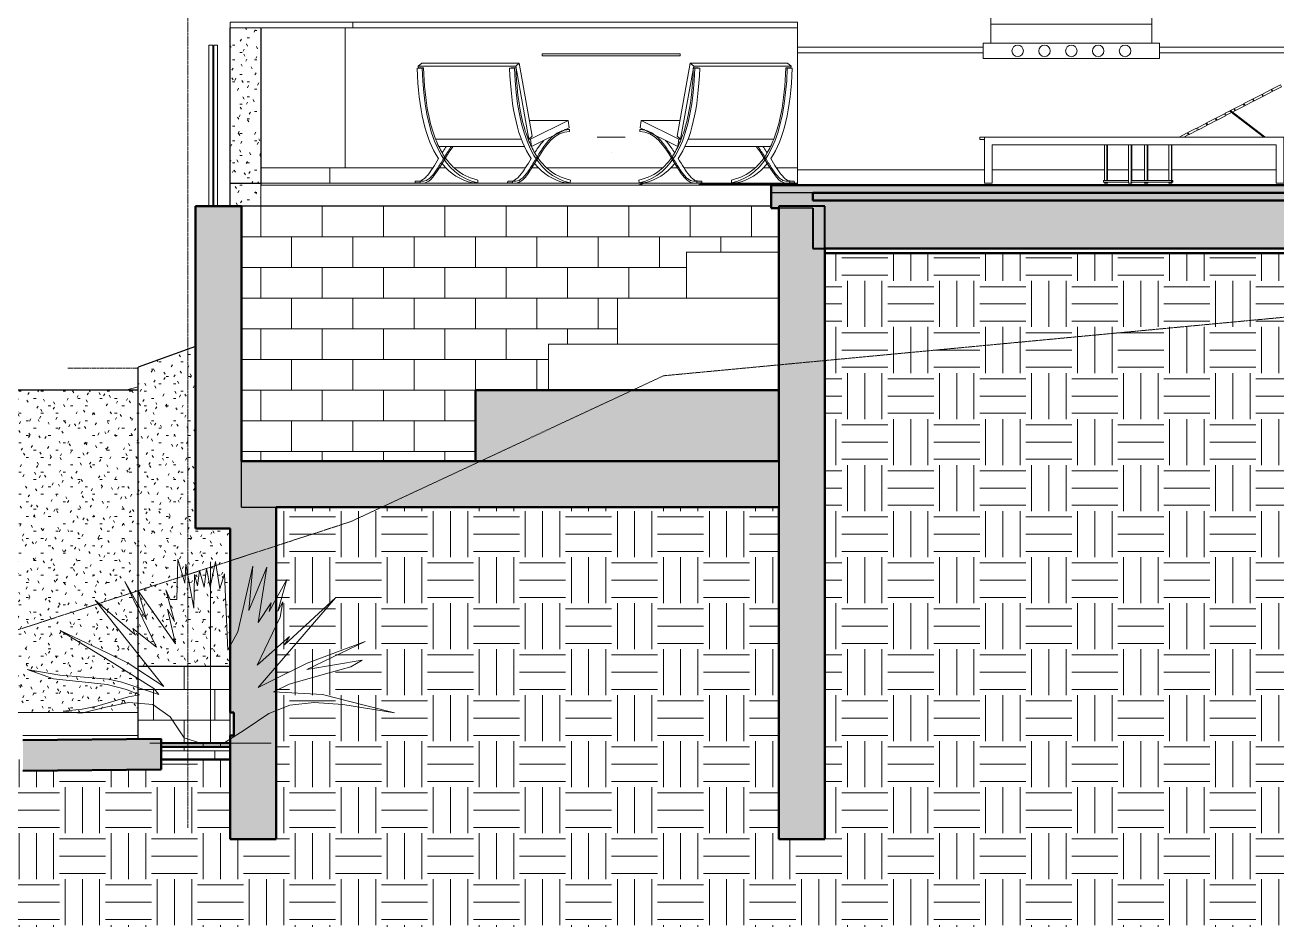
# Model space of a CAD drawing. Header units: inches. Extents: x -675 to 994, y 1246 to 1805.
# Drawn here: x -435 to -108.6, y 1246.3 to 1481.5 of the extents above; entities that cross this region are included whole.
import ezdxf

# ---------------------------------------------------------------- set-up
doc = ezdxf.new("R2010")
doc.units = ezdxf.units.IN
doc.header["$MEASUREMENT"] = 0
doc.linetypes.add('ALA - WALL BELOW', pattern=[0.28125, 0.1875, -0.09375])
doc.linetypes.add('Dash 1_16_', pattern=[0.125, 0.0625, -0.0625])
for name, color, linetype, lineweight in [('A-DETL', 90, 'Continuous', 13), ('A-FLOR', 192, 'Continuous', 13), ('A-FLOR-MCUT', 51, 'Continuous', 25), ('A-FLOR-PATT', 8, 'Continuous', 50), ('A-GENM', 13, 'Continuous', 18), ('A-GLAZ-CURT', 52, 'Continuous', 13), ('A-WALL', 113, 'Continuous', 25), ('A-WALL-PATT', 111, 'Continuous', 50), ('C-TOPO', 7, 'Continuous', 13), ('C-TOPO-MAJR', 7, 'Continuous', 18), ('C-TOPO-MINR', 7, 'Dash 1_16_', 13), ('I-FURN', 30, 'Continuous', 18), ('L-PLNT', 71, 'Continuous', 13), ('Q-CASE', 31, 'Continuous', 18)]:
    doc.layers.add(name, color=color, linetype=linetype, lineweight=lineweight)
pattern_1 = [(0, (-18.091, 3444.242), (12, 12), [12, -12]), (0, (-18.091, 3448.742), (12, 12), [12, -12]), (0, (-18.091, 3453.242), (12, 12), [12, -12]), (90, (-16.591, 3454.742), (-12, 12), [12, -12]), (90, (-12.091, 3454.742), (-12, 12), [12, -12]), (90, (-7.591, 3454.742), (-12, 12), [12, -12])]
pattern_2 = [(0, (-18.091, 3444.242), (7.68, 1.92), [0.634, -5.126, 0.634, -5.126, -30.72]), (0, (-18.091, 3444.242), (7.68, 1.92), [-11.52, 0.634, -10.886, 0.634, -5.126, -13.44]), (0, (-18.091, 3444.242), (7.68, 1.92), [-28.8, 0.634, -3.206, 0.634, -8.966]), (120, (-15.211, 3445.202), (-5.5027688, 5.6910751), [0.634, -5.126, 0.634, -5.126, -30.72]), (120, (-15.211, 3445.202), (-5.5027688, 5.6910751), [-11.52, 0.634, -10.886, 0.634, -5.126, -13.44]), (120, (-15.211, 3445.202), (-5.5027688, 5.6910751), [-28.8, 0.634, -3.206, 0.634, -8.966]), (240, (-14.251, 3449.042), (-2.1772312, -7.6110751), [0.634, -5.126, 0.634, -5.126, -30.72]), (240, (-14.251, 3449.042), (-2.1772312, -7.6110751), [-11.52, 0.634, -10.886, 0.634, -5.126, -13.44]), (240, (-14.251, 3449.042), (-2.1772312, -7.6110751), [-28.8, 0.634, -3.206, 0.634, -8.966])]
pattern_3 = [(0, (-401.578, 1284.24), (0, 8), []), (90, (-401.578, 1284.24), (-8, 8), [8, -8])]

# ---------------------------------------------------------------- blocks, each defined once
blk = doc.blocks.new('System Panel - Glazed-3904165-Section F')
at = {"layer": 'A-GLAZ-CURT', "color": 10, "lineweight": 18}
for p, q in [((-387.08, 1476.24), (-387.08, 1434.24)), ((-386.08, 1476.24), (-387.08, 1476.24)), ((-386.08, 1434.24), (-386.08, 1476.24)), ((-387.08, 1434.24), (-386.08, 1434.24))]:
    blk.add_line(p, q, dxfattribs=at)
blk = doc.blocks.new('STRUCT_rvt-1-Section F')
at = {"layer": 'A-FLOR-PATT', "lineweight": 13}
for points in [[(-209, 1423.24), (-82.8, 1423.24), (-82.8, 1437.74), (-229.58, 1437.74), (-229.58, 1423.24)], [(-317.58, 1367.74), (-238.47, 1367.74), (-238.47, 1374.24), (-317.58, 1374.24)]]:
    blk.add_hatch(color=55, dxfattribs=at).paths.add_polyline_path(points, flags=0)
at = {"layer": 'A-FLOR-PATT', "lineweight": 9}
h = blk.add_hatch(dxfattribs=at)
h.set_pattern_fill('FP_6', color=253, style=0, pattern_type=2)
h.set_pattern_definition(pattern_1)
h.paths.add_polyline_path([(-389.32, 1293.24), (-381.58, 1293.24), (-381.58, 1294.24), (-399.58, 1294.24), (-399.58, 1293.24), (-390.36, 1293.24)], flags=0)
at = {"layer": 'A-WALL-PATT', "lineweight": 25}
blk.add_hatch(color=251, dxfattribs=at).paths.add_polyline_path([(-238.47, 1269.24), (-226.47, 1269.24), (-226.47, 1434.24), (-238.47, 1434.24), (-238.47, 1388.05)], flags=0)
at = {"layer": 'A-FLOR', "color": 250, "lineweight": 40}
for p, q in [((-229.58, 1433.74), (-229.58, 1423.24)), ((-229.58, 1423.24), (-82.8, 1423.24)), ((-317.58, 1374.24), (-317.58, 1367.74)), ((-238.47, 1367.74), (-238.47, 1374.24)), ((-317.58, 1367.74), (-238.47, 1367.74)), ((-389.32, 1294.24), (-399.58, 1294.24)), ((-399.58, 1294.24), (-399.58, 1293.24)), ((-399.58, 1293.24), (-381.58, 1293.24)), ((-381.58, 1294.24), (-383.23, 1294.24)), ((-381.58, 1293.24), (-381.58, 1294.24))]:
    blk.add_line(p, q, dxfattribs=at)
at = {"layer": 'A-FLOR', "color": 39, "lineweight": 40}
blk.add_line((-383.23, 1294.24), (-389.32, 1294.24), dxfattribs=at)
at = {"layer": 'A-FLOR-MCUT', "color": 90, "lineweight": 30}
blk.add_line((-82.8, 1437.74), (-229.58, 1437.74), dxfattribs=at)
at = {"layer": 'A-WALL', "color": 250, "lineweight": 40}
for p, q in [((-238.47, 1434.24), (-238.47, 1269.24)), ((-226.47, 1434.24), (-238.47, 1434.24)), ((-226.47, 1269.24), (-226.47, 1434.24)), ((-238.47, 1269.24), (-226.47, 1269.24))]:
    blk.add_line(p, q, dxfattribs=at)
at = {"color": 90, "lineweight": 30}
blk.add_blockref('System Panel - Glazed-3904165-Section F', (0, 0), dxfattribs=at)
blk = doc.blocks.new('BBQ - BBQ-5262705-Section F')
at = {"layer": 'A-GENM'}
for p, q in [((-141.19, 1488.74), (-183.19, 1488.74)), ((-183.19, 1481.74), (-183.19, 1488.74)), ((-141.19, 1488.74), (-141.19, 1481.74)), ((-183.19, 1476.74), (-183.19, 1481.74)), ((-141.19, 1481.74), (-183.19, 1481.74)), ((-141.19, 1481.74), (-141.19, 1476.74)), ((-185.19, 1472.74), (-185.19, 1476.74)), ((-139.19, 1476.74), (-185.19, 1476.74)), ((-139.19, 1476.74), (-139.19, 1472.74)), ((-185.19, 1472.74), (-139.19, 1472.74))]:
    blk.add_line(p, q, dxfattribs=at)
for centre, start, end in [((-176.19, 1474.74), 0, 180), ((-169.19, 1474.74), 0, 180), ((-162.19, 1474.74), 0, 180), ((-155.19, 1474.74), 0, 180), ((-148.19, 1474.74), 0, 180), ((-176.19, 1474.74), 180, 0), ((-169.19, 1474.74), 180, 0), ((-162.19, 1474.74), 180, 0), ((-155.19, 1474.74), 180, 0), ((-148.19, 1474.74), 180, 0)]:
    blk.add_arc(centre, 1.5, start, end, dxfattribs=at)
blk = doc.blocks.new('Eos Chaise Lawn Chair - Eos Chaise-3892058-Section F')
at = {"layer": 'I-FURN'}
for p, q in [((-107.66, 1465.91), (-109.88, 1464.76)), ((-107.39, 1465.39), (-107.66, 1465.91)), ((-112.53, 1463.39), (-114.75, 1462.24)), ((-114.48, 1461.73), (-112.26, 1462.87)), ((-112.26, 1462.87), (-112.53, 1463.39)), ((-110.09, 1464.65), (-112.32, 1463.5)), ((-112.32, 1463.5), (-112.05, 1462.98)), ((-112.05, 1462.98), (-109.83, 1464.13)), ((-109.83, 1464.13), (-110.09, 1464.65)), ((-109.88, 1464.76), (-109.62, 1464.24)), ((-109.62, 1464.24), (-107.39, 1465.39)), ((-119.83, 1459.62), (-120.7, 1459.17)), ((-119.56, 1459.1), (-119.83, 1459.62)), ((-117.39, 1460.88), (-119.61, 1459.73)), ((-119.61, 1459.73), (-119.35, 1459.21)), ((-119.35, 1459.21), (-117.13, 1460.36)), ((-117.13, 1460.36), (-117.39, 1460.88)), ((-114.96, 1462.13), (-117.18, 1460.99)), ((-117.18, 1460.99), (-116.91, 1460.47)), ((-116.91, 1460.47), (-114.69, 1461.62)), ((-114.69, 1461.62), (-114.96, 1462.13)), ((-114.75, 1462.24), (-114.48, 1461.73)), ((-124.69, 1457.11), (-126.91, 1455.96)), ((-126.64, 1455.44), (-124.42, 1456.59)), ((-124.42, 1456.59), (-124.69, 1457.11)), ((-122.26, 1458.36), (-124.48, 1457.22)), ((-124.48, 1457.22), (-124.21, 1456.7)), ((-124.21, 1456.7), (-121.99, 1457.85)), ((-121.99, 1457.85), (-122.26, 1458.36)), ((-120.8, 1459.12), (-122.05, 1458.47)), ((-122.05, 1458.47), (-121.78, 1457.96)), ((-121.78, 1457.96), (-120.42, 1458.66)), ((-120.88, 1459), (-120.73, 1459.2)), ((-120.88, 1459), (-112, 1452.24)), ((-111.72, 1452.34), (-120.73, 1459.2)), ((-120.18, 1458.78), (-119.56, 1459.1)), ((-131.99, 1453.34), (-134.11, 1452.24)), ((-132.84, 1452.24), (-131.72, 1452.82)), ((-131.72, 1452.82), (-131.99, 1453.34)), ((-129.56, 1454.59), (-131.78, 1453.45)), ((-131.78, 1453.45), (-131.51, 1452.93)), ((-131.51, 1452.93), (-129.29, 1454.08)), ((-129.29, 1454.08), (-129.56, 1454.59)), ((-127.12, 1455.85), (-129.34, 1454.7)), ((-129.34, 1454.7), (-129.08, 1454.19)), ((-129.08, 1454.19), (-126.86, 1455.33)), ((-126.86, 1455.33), (-127.12, 1455.85)), ((-126.91, 1455.96), (-126.64, 1455.44)), ((-184.8, 1452.24), (-186.05, 1452.24)), ((-186.05, 1452.24), (-186.05, 1451.66)), ((-186.05, 1451.66), (-184.8, 1451.66)), ((-184.8, 1452.24), (-106.8, 1452.24)), ((-184.8, 1440.24), (-184.8, 1452.24)), ((-182.8, 1450.24), (-182.8, 1440.24)), ((-108.8, 1450.24), (-182.8, 1450.24)), ((-111.72, 1452.34), (-111.8, 1452.24)), ((-108.8, 1440.24), (-108.8, 1450.24)), ((-106.8, 1452.24), (-106.8, 1440.24)), ((-182.8, 1440.24), (-184.8, 1440.24)), ((-106.8, 1440.24), (-108.8, 1440.24))]:
    blk.add_line(p, q, dxfattribs=at)
blk = doc.blocks.new('Barcelona-revised - Barcelona-revised-3793199-Section F')
at = {"layer": 'I-FURN'}
for p, q in [((-332.43, 1470.3), (-332.81, 1470.24)), ((-332.81, 1470.24), (-331.51, 1470.24)), ((-332.52, 1470.78), (-331.59, 1471.53)), ((-332.43, 1470.3), (-332.52, 1470.78)), ((-307.09, 1470.78), (-332.52, 1470.78)), ((-331.13, 1470.3), (-332.43, 1470.3)), ((-331.59, 1471.53), (-306.16, 1471.53)), ((-331.51, 1470.24), (-331.13, 1470.3)), ((-308.3, 1470.3), (-308.68, 1470.24)), ((-308.68, 1470.24), (-307.38, 1470.24)), ((-307, 1470.3), (-308.3, 1470.3)), ((-307.38, 1470.24), (-307, 1470.3)), ((-306.16, 1471.53), (-307.09, 1470.78)), ((-307.09, 1470.78), (-303.7, 1451.76)), ((-302.77, 1452.51), (-306.16, 1471.53)), ((-293.42, 1456.62), (-303.5, 1456.62)), ((-293.42, 1456.62), (-303.21, 1451.73)), ((-293.13, 1454.7), (-293.42, 1456.62)), ((-302.93, 1449.81), (-293.13, 1454.7)), ((-293.02, 1454.25), (-294.32, 1454.25)), ((-294.04, 1454.25), (-293.02, 1454.25)), ((-293.02, 1454.25), (-293.02, 1453.75)), ((-327.96, 1451.76), (-305.62, 1451.76)), ((-327.95, 1451.73), (-305.61, 1451.73)), ((-327.14, 1449.81), (-304.8, 1449.81)), ((-303.83, 1451.76), (-303.7, 1451.76)), ((-303.82, 1451.73), (-303.21, 1451.73)), ((-303.7, 1451.76), (-302.77, 1452.51)), ((-303.21, 1451.73), (-302.93, 1449.81)), ((-303.01, 1449.81), (-302.93, 1449.81)), ((-333.31, 1440.82), (-333.34, 1440.32)), ((-333.34, 1440.32), (-332.04, 1440.32)), ((-332.01, 1440.82), (-333.31, 1440.82)), ((-332.69, 1440.23), (-331.39, 1440.23)), ((-332.04, 1440.32), (-332.01, 1440.82)), ((-316.99, 1440.32), (-318.29, 1440.32)), ((-316.95, 1441.06), (-316.99, 1440.32)), ((-309.18, 1440.82), (-309.21, 1440.32)), ((-309.21, 1440.32), (-307.91, 1440.32)), ((-307.88, 1440.82), (-309.18, 1440.82)), ((-308.56, 1440.23), (-307.26, 1440.23)), ((-307.91, 1440.32), (-307.88, 1440.82)), ((-292.86, 1440.32), (-294.16, 1440.32)), ((-292.82, 1441.06), (-292.86, 1440.32))]:
    blk.add_line(p, q, dxfattribs=at)
for points in [[(-332.81, 1470.24), (-332.43, 1459.55), (-330.57, 1451.69), (-327.21, 1446.66)], [(-316.99, 1440.32), (-326.04, 1442.3), (-330.88, 1452.28), (-331.51, 1470.24)], [(-308.68, 1470.24), (-308.3, 1459.55), (-306.44, 1451.69), (-303.08, 1446.66)], [(-292.86, 1440.32), (-301.91, 1442.3), (-306.75, 1452.28), (-307.38, 1470.24)], [(-293.02, 1453.75), (-300.7, 1453.75), (-302.95, 1438.92), (-307.91, 1440.32)], [(-323.42, 1449.82), (-326.67, 1445.53), (-328.77, 1439.4), (-332.04, 1440.32)], [(-326.29, 1445.39), (-324.14, 1442.71), (-321.48, 1441.02), (-318.29, 1440.32)], [(-302.16, 1445.39), (-300.01, 1442.71), (-297.35, 1441.02), (-294.16, 1440.32)], [(-333.34, 1440.32), (-333.01, 1440.23), (-332.69, 1440.21), (-332.38, 1440.25)], [(-309.21, 1440.32), (-308.88, 1440.23), (-308.56, 1440.21), (-308.25, 1440.25)]]:
    blk.add_open_spline(points, degree=3, dxfattribs=at)
for points, knots in [([(-331.13, 1470.3), (-330.98, 1465.87), (-330.36, 1459.99), (-328.77, 1453.68), (-327.2, 1449.69), (-325.25, 1446.42), (-322.12, 1443.02), (-319.18, 1441.55), (-316.95, 1441.06)], [-2.263948, -2.263948, -2.263948, -2.263948, -1.697961, -1.414967, -1.131974, -0.84898, -0.565987, 0, 0, 0, 0]), ([(-307, 1470.3), (-306.85, 1465.87), (-306.23, 1459.99), (-304.64, 1453.68), (-303.07, 1449.69), (-301.12, 1446.42), (-297.99, 1443.02), (-295.05, 1441.55), (-292.82, 1441.06)], [-2.263948, -2.263948, -2.263948, -2.263948, -1.697961, -1.414967, -1.131974, -0.84898, -0.565987, 0, 0, 0, 0]), ([(-307.88, 1440.82), (-307.29, 1440.65), (-306.47, 1440.76), (-305.45, 1441.46), (-304.44, 1442.48), (-303.21, 1444.27), (-301.67, 1446.88), (-299.98, 1449.58), (-298.05, 1452.01), (-295.79, 1453.77), (-294, 1454.25), (-293.02, 1454.25)], [-1.135443, -1.135443, -1.135443, -1.135443, -0.993512, -0.922547, -0.851582, -0.709652, -0.567721, -0.425791, -0.283861, -0.14193, 0, 0, 0, 0]), ([(-332.01, 1440.82), (-331.42, 1440.65), (-330.6, 1440.76), (-329.58, 1441.46), (-328.57, 1442.48), (-327.34, 1444.27), (-325.8, 1446.88), (-324.61, 1448.78), (-323.94, 1449.73), (-323.87, 1449.82)], [-1.1354428, -1.1354428, -1.1354428, -1.1354428, -0.9935124, -0.9225473, -0.8515821, -0.7096517, -0.5677214, -0.425791, -0.4099307, -0.4099307, -0.4099307, -0.4099307]), ([(-326.25, 1448.21), (-325.97, 1448.66), (-325.61, 1449.21), (-325.23, 1449.73), (-325.16, 1449.82)], [-0.49747373, -0.49747373, -0.49747373, -0.49747373, -0.42579105, -0.40993072, -0.40993072, -0.40993072, -0.40993072]), ([(-302.12, 1448.21), (-301.84, 1448.66), (-301.1, 1449.79), (-300.27, 1450.8), (-299.76, 1451.38)], [-0.4974737, -0.4974737, -0.4974737, -0.4974737, -0.425791, -0.3162457, -0.3162457, -0.3162457, -0.3162457]), ([(-332.19, 1440.78), (-332.01, 1440.83), (-331.56, 1440.99), (-330.88, 1441.46), (-329.87, 1442.48), (-328.68, 1444.21), (-327.69, 1445.86), (-327.2, 1446.67)], [-1.0417354, -1.0417354, -1.0417354, -1.0417354, -0.9935124, -0.9225473, -0.8515821, -0.7096517, -0.5795228, -0.5795228, -0.5795228, -0.5795228]), ([(-308.06, 1440.78), (-307.88, 1440.83), (-307.43, 1440.99), (-306.75, 1441.46), (-305.74, 1442.48), (-304.55, 1444.21), (-303.56, 1445.86), (-303.07, 1446.67)], [-1.0417354, -1.0417354, -1.0417354, -1.0417354, -0.9935124, -0.9225473, -0.8515821, -0.7096517, -0.5795228, -0.5795228, -0.5795228, -0.5795228])]:
    blk.add_open_spline(points, degree=3, knots=knots, dxfattribs=at)
blk = doc.blocks.new('Barcelona-revised - Barcelona-revised-5161461-Section F')
at = {"layer": 'I-FURN'}
for p, q in [((-261.61, 1471.53), (-265.01, 1452.51)), ((-264.08, 1451.76), (-260.68, 1470.78)), ((-260.68, 1470.78), (-261.61, 1471.53)), ((-261.61, 1471.53), (-236.18, 1471.53)), ((-259.47, 1470.3), (-260.77, 1470.3)), ((-260.77, 1470.3), (-260.39, 1470.24)), ((-235.25, 1470.78), (-260.68, 1470.78)), ((-260.39, 1470.24), (-259.1, 1470.24)), ((-259.1, 1470.24), (-259.47, 1470.3)), ((-235.34, 1470.3), (-236.64, 1470.3)), ((-236.64, 1470.3), (-236.26, 1470.24)), ((-236.26, 1470.24), (-234.97, 1470.24)), ((-236.18, 1471.53), (-235.25, 1470.78)), ((-235.25, 1470.78), (-235.34, 1470.3)), ((-234.97, 1470.24), (-235.34, 1470.3)), ((-274.35, 1456.62), (-274.64, 1454.7)), ((-264.56, 1451.73), (-274.35, 1456.62)), ((-264.27, 1456.62), (-274.35, 1456.62)), ((-273.46, 1454.25), (-274.75, 1454.25)), ((-274.75, 1453.75), (-274.75, 1454.25)), ((-274.75, 1454.25), (-273.73, 1454.25)), ((-274.64, 1454.7), (-264.84, 1449.81)), ((-265.01, 1452.51), (-264.08, 1451.76)), ((-264.84, 1449.81), (-264.56, 1451.73)), ((-264.84, 1449.81), (-264.76, 1449.81)), ((-264.56, 1451.73), (-263.95, 1451.73)), ((-264.08, 1451.76), (-263.94, 1451.76)), ((-262.98, 1449.81), (-240.63, 1449.81)), ((-262.16, 1451.73), (-239.82, 1451.73)), ((-262.15, 1451.76), (-239.81, 1451.76)), ((-274.91, 1440.32), (-274.95, 1441.06)), ((-273.61, 1440.32), (-274.91, 1440.32)), ((-260.51, 1440.23), (-259.21, 1440.23)), ((-258.59, 1440.82), (-259.89, 1440.82)), ((-259.89, 1440.82), (-259.86, 1440.32)), ((-259.86, 1440.32), (-258.56, 1440.32)), ((-258.56, 1440.32), (-258.59, 1440.82)), ((-250.78, 1440.32), (-250.82, 1441.06)), ((-249.48, 1440.32), (-250.78, 1440.32)), ((-236.38, 1440.23), (-235.08, 1440.23)), ((-234.46, 1440.82), (-235.76, 1440.82)), ((-235.76, 1440.82), (-235.73, 1440.32)), ((-235.73, 1440.32), (-234.43, 1440.32)), ((-234.43, 1440.32), (-234.46, 1440.82))]:
    blk.add_line(p, q, dxfattribs=at)
for points, knots in [([(-274.95, 1441.06), (-272.72, 1441.55), (-269.78, 1443.02), (-266.65, 1446.42), (-264.7, 1449.69), (-263.13, 1453.68), (-261.54, 1459.99), (-260.92, 1465.87), (-260.77, 1470.3)], [0, 0, 0, 0, 0.565987, 0.84898, 1.131974, 1.414967, 1.697961, 2.263948, 2.263948, 2.263948, 2.263948]), ([(-250.82, 1441.06), (-248.59, 1441.55), (-245.65, 1443.02), (-242.52, 1446.42), (-240.57, 1449.69), (-239, 1453.68), (-237.41, 1459.99), (-236.79, 1465.87), (-236.64, 1470.3)], [0, 0, 0, 0, 0.565987, 0.84898, 1.131974, 1.414967, 1.697961, 2.263948, 2.263948, 2.263948, 2.263948]), ([(-274.75, 1454.25), (-273.77, 1454.25), (-271.98, 1453.77), (-269.72, 1452.01), (-267.79, 1449.58), (-266.11, 1446.88), (-264.57, 1444.27), (-263.33, 1442.48), (-262.32, 1441.46), (-261.3, 1440.76), (-260.48, 1440.65), (-259.89, 1440.82)], [0, 0, 0, 0, 0.14193, 0.283861, 0.425791, 0.567721, 0.709652, 0.851582, 0.922547, 0.993512, 1.135443, 1.135443, 1.135443, 1.135443]), ([(-268.01, 1451.4), (-267.49, 1450.83), (-266.68, 1449.78), (-265.93, 1448.66), (-265.65, 1448.21)], [0.3162457, 0.3162457, 0.3162457, 0.3162457, 0.425791, 0.4974737, 0.4974737, 0.4974737, 0.4974737]), ([(-243.9, 1449.82), (-243.84, 1449.73), (-243.16, 1448.78), (-241.98, 1446.88), (-240.44, 1444.27), (-239.2, 1442.48), (-238.19, 1441.46), (-237.17, 1440.76), (-236.35, 1440.65), (-235.76, 1440.82)], [0.4099307, 0.4099307, 0.4099307, 0.4099307, 0.425791, 0.5677214, 0.7096517, 0.8515821, 0.9225473, 0.9935124, 1.1354428, 1.1354428, 1.1354428, 1.1354428]), ([(-242.61, 1449.82), (-242.54, 1449.73), (-242.16, 1449.2), (-241.8, 1448.66), (-241.52, 1448.21)], [0.40993072, 0.40993072, 0.40993072, 0.40993072, 0.42579105, 0.49747374, 0.49747374, 0.49747374, 0.49747374]), ([(-264.7, 1446.67), (-264.21, 1445.87), (-263.23, 1444.21), (-262.03, 1442.48), (-261.02, 1441.47), (-260.35, 1440.95), (-259.88, 1440.89), (-259.69, 1440.88)], [0.5795228, 0.5795228, 0.5795228, 0.5795228, 0.7096517, 0.8515821, 0.9225473, 0.9935124, 1.0417354, 1.0417354, 1.0417354, 1.0417354]), ([(-240.57, 1446.67), (-240.08, 1445.87), (-239.1, 1444.21), (-237.9, 1442.48), (-236.89, 1441.47), (-236.22, 1440.95), (-235.75, 1440.89), (-235.56, 1440.88)], [0.5795228, 0.5795228, 0.5795228, 0.5795228, 0.7096517, 0.8515821, 0.9225473, 0.9935124, 1.0417354, 1.0417354, 1.0417354, 1.0417354])]:
    blk.add_open_spline(points, degree=3, knots=knots, dxfattribs=at)
for points in [[(-260.39, 1470.24), (-261.02, 1452.28), (-265.86, 1442.3), (-274.91, 1440.32)], [(-264.69, 1446.66), (-261.33, 1451.69), (-259.47, 1459.55), (-259.1, 1470.24)], [(-236.26, 1470.24), (-236.89, 1452.28), (-241.73, 1442.3), (-250.78, 1440.32)], [(-240.56, 1446.66), (-237.2, 1451.69), (-235.34, 1459.55), (-234.97, 1470.24)], [(-259.86, 1440.32), (-264.82, 1438.92), (-267.08, 1453.75), (-274.75, 1453.75)], [(-235.73, 1440.32), (-239, 1439.4), (-241.1, 1445.53), (-244.35, 1449.82)], [(-273.61, 1440.32), (-270.43, 1441.02), (-267.76, 1442.71), (-265.62, 1445.39)], [(-249.48, 1440.32), (-246.3, 1441.02), (-243.63, 1442.71), (-241.49, 1445.39)], [(-259.52, 1440.25), (-259.21, 1440.21), (-258.89, 1440.23), (-258.56, 1440.32)], [(-235.39, 1440.25), (-235.08, 1440.21), (-234.76, 1440.23), (-234.43, 1440.32)]]:
    blk.add_open_spline(points, degree=3, dxfattribs=at)
blk = doc.blocks.new('Saarinen Low Oval Coffee Table - Knoll Coffee Table-5267897-Section F')
at = {"layer": 'I-FURN'}
for p, q in [((-300.21, 1473.99), (-300.21, 1473.49)), ((-277.48, 1473.99), (-286.94, 1473.99)), ((-264.21, 1473.49), (-264.21, 1473.99)), ((-278.56, 1452.24), (-285.86, 1452.24)), ((-285.86, 1452.24), (-282.21, 1452.24)), ((-282.21, 1452.24), (-278.56, 1452.24)), ((-282.21, 1448.24), (-282.21, 1448.24)), ((-282.21, 1444.24), (-282.21, 1444.24))]:
    blk.add_line(p, q, dxfattribs=at)
at = {"layer": 'I-FURN', "flags": 128}
for points in [[(-300.21, 1473.99), (-300.01, 1473.99), (-299.41, 1473.99), (-298.43, 1473.99), (-297.09, 1473.99), (-295.41, 1473.99), (-293.44, 1473.99), (-291.21, 1473.99), (-288.79, 1473.99), (-286.22, 1473.99), (-283.56, 1473.99), (-280.87, 1473.99), (-278.21, 1473.99), (-275.64, 1473.99), (-273.21, 1473.99), (-270.99, 1473.99), (-269.02, 1473.99), (-267.34, 1473.99), (-266, 1473.99), (-265.01, 1473.99), (-264.41, 1473.99), (-264.21, 1473.99)], [(-264.21, 1473.49), (-264.41, 1473.49), (-265.01, 1473.49), (-266, 1473.49), (-267.34, 1473.49), (-269.02, 1473.49), (-270.99, 1473.49), (-273.21, 1473.49), (-275.64, 1473.49), (-278.21, 1473.49), (-280.87, 1473.49), (-283.56, 1473.49), (-286.22, 1473.49), (-288.79, 1473.49), (-291.21, 1473.49), (-293.44, 1473.49), (-295.41, 1473.49), (-297.09, 1473.49), (-298.43, 1473.49), (-299.41, 1473.49), (-300.01, 1473.49), (-300.21, 1473.49)]]:
    blk.add_lwpolyline(points, dxfattribs=at)
blk = doc.blocks.new('System Panel - Glazed-6007091-Section F')
at = {"layer": 'A-GLAZ-CURT', "lineweight": 18}
for p, q in [((-385.83, 1476.24), (-385.83, 1434.24)), ((-384.83, 1476.24), (-385.83, 1476.24)), ((-384.83, 1434.24), (-384.83, 1476.24)), ((-385.83, 1434.24), (-384.83, 1434.24))]:
    blk.add_line(p, q, dxfattribs=at)
blk = doc.blocks.new('Outdoor fire counter - Outdoor fire counter-5395485-Section F')
at = {"layer": 'Q-CASE'}
for p, q in [((-381.58, 1482.24), (-349.58, 1482.24)), ((-381.58, 1480.74), (-381.58, 1482.24)), ((-349.58, 1482.24), (-233.58, 1482.24)), ((-349.58, 1480.74), (-349.58, 1482.24)), ((-233.58, 1480.74), (-233.58, 1482.24)), ((-349.58, 1480.74), (-381.58, 1480.74)), ((-373.58, 1444.24), (-373.58, 1480.74)), ((-351.58, 1444.24), (-351.58, 1480.74)), ((-349.58, 1480.74), (-233.58, 1480.74)), ((-233.58, 1480.74), (-349.58, 1480.74)), ((-233.58, 1444.24), (-233.58, 1480.74)), ((-351.58, 1444.24), (-373.58, 1444.24)), ((-355.58, 1440.24), (-355.58, 1444.24)), ((-328.7, 1444.24), (-351.58, 1444.24)), ((-325.21, 1444.24), (-327, 1444.24)), ((-304.57, 1444.24), (-323.08, 1444.24)), ((-301.08, 1444.24), (-302.87, 1444.24)), ((-268.82, 1444.24), (-298.95, 1444.24)), ((-264.9, 1444.24), (-266.69, 1444.24)), ((-244.69, 1444.24), (-263.2, 1444.24)), ((-240.77, 1444.24), (-242.56, 1444.24)), ((-233.58, 1444.24), (-239.07, 1444.24)), ((-233.58, 1440.24), (-233.58, 1443.74)), ((-355.58, 1440.24), (-373.58, 1440.24)), ((-233.58, 1440.24), (-355.58, 1440.24))]:
    blk.add_line(p, q, dxfattribs=at)
blk = doc.blocks.new('ALA - Cabinet Base - 24_ Depth-5539983-Section F')
at = {"layer": 'Q-CASE'}
for p, q in [((-233.58, 1443.74), (-233.58, 1444.24)), ((-184.8, 1443.74), (-233.58, 1443.74)), ((-153.59, 1443.74), (-182.8, 1443.74)), ((-147.29, 1443.74), (-152.73, 1443.74)), ((-143.11, 1443.74), (-146.43, 1443.74)), ((-136.81, 1443.74), (-142.25, 1443.74)), ((-108.8, 1443.74), (-135.95, 1443.74)), ((-98.8, 1443.74), (-106.8, 1443.74))]:
    blk.add_line(p, q, dxfattribs=at)
blk = doc.blocks.new('ALA - Cabinet Base - 24_ Depth-5539984-Section F')
at = {"layer": 'Q-CASE'}
blk.add_line((-233.58, 1439.74), (-233.58, 1440.24), dxfattribs=at)
blk = doc.blocks.new('Counter Top - 24_ Depth-5539985-Section F')
at = {"layer": 'Q-CASE'}
for p, q in [((-233.58, 1475.74), (-185.19, 1475.74)), ((-233.58, 1474.24), (-233.58, 1475.74)), ((-139.19, 1475.74), (-98.8, 1475.74)), ((-185.19, 1474.24), (-233.58, 1474.24)), ((-98.8, 1474.24), (-139.19, 1474.24))]:
    blk.add_line(p, q, dxfattribs=at)
blk = doc.blocks.new('Rubik Round Coffee Table - 18_ round-5590941-Section F')
at = {"layer": 'I-FURN'}
for p, q in [((-153.59, 1440.99), (-153.59, 1450.24)), ((-152.9, 1450.24), (-152.9, 1440.99)), ((-152.73, 1450.24), (-152.73, 1440.99)), ((-147.29, 1450.24), (-147.29, 1440.24)), ((-146.6, 1440.24), (-146.6, 1450.24)), ((-146.43, 1440.99), (-146.43, 1450.24)), ((-143.11, 1450.24), (-143.11, 1440.99)), ((-142.42, 1450.24), (-142.42, 1440.99)), ((-142.25, 1450.24), (-142.25, 1440.99)), ((-136.81, 1440.99), (-136.81, 1450.24)), ((-136.12, 1450.24), (-136.12, 1440.24)), ((-135.95, 1440.24), (-135.95, 1450.24)), ((-153.77, 1440.99), (-153.77, 1440.49)), ((-153.77, 1440.99), (-147.3, 1440.99)), ((-147.3, 1440.49), (-153.77, 1440.49)), ((-153.59, 1440.24), (-153.59, 1440.49)), ((-152.9, 1440.24), (-153.59, 1440.24)), ((-152.9, 1440.49), (-152.9, 1440.24)), ((-152.73, 1440.24), (-152.9, 1440.24)), ((-152.73, 1440.49), (-152.73, 1440.24)), ((-146.6, 1440.24), (-147.29, 1440.24)), ((-146.61, 1440.99), (-136.13, 1440.99)), ((-136.13, 1440.49), (-146.61, 1440.49)), ((-146.43, 1440.24), (-146.6, 1440.24)), ((-146.43, 1440.24), (-146.43, 1440.49)), ((-143.11, 1440.49), (-143.11, 1440.24)), ((-142.42, 1440.24), (-143.11, 1440.24)), ((-142.42, 1440.49), (-142.42, 1440.24)), ((-142.25, 1440.24), (-142.42, 1440.24)), ((-142.25, 1440.49), (-142.25, 1440.24)), ((-136.81, 1440.24), (-136.81, 1440.49)), ((-136.12, 1440.24), (-136.81, 1440.24)), ((-135.95, 1440.24), (-136.12, 1440.24)), ((-135.9, 1440.99), (-135.77, 1440.99)), ((-135.77, 1440.49), (-135.9, 1440.49)), ((-135.77, 1440.49), (-135.77, 1440.99))]:
    blk.add_line(p, q, dxfattribs=at)
blk = doc.blocks.new('RPC Plant - Tropical - Agave -  4_-V21-Section F')
at = {"layer": 'L-PLNT', "color": 9}
for p, q in [((803.73, 1475.71), (803.98, 1486.24)), ((803.98, 1486.24), (805.81, 1479.92)), ((812.38, 1478.87), (813.8, 1485.59)), ((812.47, 1480.81), (812.47, 1485.53)), ((812.47, 1485.53), (812.47, 1484.03)), ((812.47, 1479.3), (812.47, 1485.46)), ((812.47, 1485.46), (812.47, 1479.3)), ((813.8, 1485.59), (814.96, 1478.48)), ((805.81, 1479.92), (806.04, 1484.95)), ((806.04, 1484.95), (808.11, 1473.44)), ((808.11, 1473.44), (808.37, 1482.23)), ((808.37, 1482.23), (809.15, 1479.26)), ((809.15, 1479.26), (809.66, 1483.27)), ((809.66, 1483.27), (810.83, 1478.87)), ((810.83, 1478.87), (811.47, 1483.78)), ((811.47, 1483.78), (812.38, 1478.87)), ((812.47, 1477.58), (812.47, 1485.08)), ((812.47, 1485.08), (812.47, 1469.56)), ((812.47, 1479.3), (812.47, 1484.69)), ((812.47, 1484.69), (812.47, 1479.52)), ((812.47, 1479.3), (812.47, 1484.17)), ((812.47, 1484.17), (812.47, 1479.3)), ((812.47, 1479.3), (812.47, 1484.04)), ((812.47, 1484.04), (812.47, 1480.81)), ((812.47, 1461.94), (812.47, 1484.04)), ((812.47, 1484.04), (812.47, 1480.65)), ((812.47, 1484.03), (812.47, 1482.57)), ((812.47, 1482.57), (812.47, 1481.21)), ((814.96, 1478.48), (816.13, 1482.36)), ((816.13, 1482.36), (817.03, 1462.45)), ((819.62, 1467.24), (823.55, 1484.43)), ((823.55, 1484.43), (822.46, 1472.8)), ((822.46, 1472.8), (827.22, 1484.11)), ((827.22, 1484.11), (824.92, 1469.69)), ((798.42, 1463.23), (790.14, 1480.42)), ((790.14, 1480.42), (795.83, 1470.47)), ((812.47, 1479.3), (812.47, 1481.33)), ((812.47, 1481.33), (812.47, 1479.3)), ((812.47, 1481.21), (812.47, 1479.98)), ((812.47, 1480.65), (812.47, 1477.39)), ((812.47, 1469.56), (812.47, 1480.16)), ((812.47, 1480.16), (812.47, 1461.94)), ((812.47, 1479.98), (812.47, 1478.93)), ((812.47, 1479.52), (812.47, 1479.3)), ((812.47, 1463.75), (812.47, 1479.3)), ((812.47, 1479.3), (812.47, 1476.8)), ((812.47, 1476.8), (812.47, 1479.3)), ((812.47, 1479.3), (812.47, 1471.89)), ((812.47, 1471.89), (812.47, 1479.3)), ((812.47, 1479.3), (812.47, 1475.9)), ((812.47, 1475.9), (812.47, 1479.3)), ((812.47, 1479.3), (812.47, 1478.57)), ((812.47, 1472.67), (812.47, 1479.3)), ((812.47, 1459.09), (812.47, 1479)), ((812.47, 1479), (812.47, 1475.98)), ((812.47, 1478.93), (812.47, 1478.12)), ((827.76, 1472.54), (832.42, 1480.94)), ((832.42, 1480.94), (830.09, 1472.67)), ((795.83, 1470.47), (793.64, 1477.97)), ((793.64, 1477.97), (803.33, 1464.14)), ((803.07, 1469.95), (800.87, 1478.23)), ((800.87, 1478.23), (802, 1475.71)), ((802, 1475.71), (803.73, 1475.71)), ((812.47, 1478.57), (812.47, 1472.67)), ((812.47, 1478.12), (812.47, 1477.58)), ((812.47, 1466.2), (812.47, 1477.71)), ((812.47, 1477.71), (812.47, 1454.83)), ((812.47, 1477.39), (812.47, 1474.37)), ((812.47, 1475.98), (812.47, 1473.06)), ((845.08, 1476.16), (824.92, 1452.76)), ((831.77, 1463.88), (845.08, 1476.16)), ((800.36, 1453.02), (782.39, 1475.51)), ((782.39, 1475.51), (792.73, 1466.59)), ((803.33, 1464.14), (801.26, 1473.18)), ((801.26, 1473.18), (803.07, 1469.95)), ((812.47, 1463.1), (812.47, 1474.48)), ((812.47, 1474.48), (812.47, 1468.03)), ((812.47, 1474.37), (812.47, 1471.73)), ((812.47, 1454.83), (812.47, 1473.31)), ((812.47, 1473.31), (812.47, 1452.76)), ((812.47, 1473.06), (812.47, 1470.32)), ((812.47, 1453.79), (812.47, 1472.8)), ((812.47, 1472.8), (812.47, 1459.09)), ((824.92, 1469.69), (828.28, 1474.86)), ((828.28, 1474.86), (827.76, 1472.54)), ((830.09, 1472.67), (831.38, 1475.12)), ((831.38, 1475.12), (830.68, 1471.1)), ((812.47, 1471.73), (812.47, 1469.57)), ((812.47, 1469.69), (812.47, 1470.6)), ((812.47, 1470.6), (812.47, 1466.2)), ((812.47, 1470.32), (812.47, 1467.86)), ((812.47, 1468.84), (812.47, 1469.69)), ((812.47, 1469.57), (812.47, 1468.03)), ((830.68, 1471.1), (824.66, 1458.58)), ((787.45, 1458.93), (773.34, 1467.63)), ((773.34, 1467.63), (785.56, 1461.76)), ((792.73, 1466.59), (792.21, 1468.14)), ((792.21, 1468.14), (798.42, 1463.23)), ((812.47, 1468.1), (812.47, 1468.84)), ((812.47, 1467.51), (812.47, 1468.1)), ((812.47, 1468.03), (812.47, 1467.46)), ((812.47, 1468.03), (812.47, 1467.24)), ((812.47, 1467.86), (812.47, 1465.78)), ((812.47, 1467.14), (812.47, 1467.51)), ((812.47, 1467.46), (812.47, 1466.87)), ((812.47, 1467.24), (812.47, 1467.03)), ((812.47, 1467.03), (812.47, 1467.14)), ((812.47, 1466.87), (812.47, 1466.27)), ((812.47, 1466.27), (812.47, 1465.65)), ((817.03, 1462.45), (819.62, 1467.24)), ((824.66, 1458.58), (833.06, 1466.07)), ((833.06, 1466.07), (831.77, 1463.88)), ((812.47, 1465.78), (812.47, 1464.16)), ((812.47, 1465.65), (812.47, 1465.02)), ((812.47, 1465.02), (812.47, 1464.39)), ((812.47, 1464.39), (812.47, 1463.75)), ((812.47, 1464.16), (812.47, 1463.1)), ((812.47, 1455.59), (812.47, 1463.49)), ((812.47, 1463.49), (812.47, 1456.9)), ((852.84, 1464.78), (837.59, 1457.41)), ((837.72, 1459.09), (852.84, 1464.78)), ((785.56, 1461.76), (791.05, 1459.09)), ((837.59, 1457.41), (852.03, 1459.91)), ((852.03, 1459.91), (849.13, 1458.18)), ((771.6, 1455.05), (764.68, 1457.41)), ((764.68, 1457.41), (773.21, 1455.99)), ((797.72, 1452.45), (787.45, 1458.93)), ((791.05, 1459.09), (800.36, 1453.02)), ((812.47, 1455.73), (812.47, 1459.18)), ((812.47, 1459.18), (812.47, 1455.09)), ((812.47, 1456.9), (812.47, 1453.79)), ((829.11, 1454.84), (837.72, 1459.09)), ((844.01, 1456.73), (832.99, 1453.58)), ((849.13, 1458.18), (844.01, 1456.73)), ((785.51, 1453.55), (771.6, 1455.05)), ((773.21, 1455.99), (785.88, 1454.96)), ((790.59, 1452.21), (785.51, 1453.55)), ((785.88, 1454.96), (789.34, 1454.1)), ((789.34, 1454.1), (799.06, 1450.95)), ((812.47, 1452.76), (812.47, 1455.73)), ((812.47, 1451.64), (812.47, 1455.59)), ((812.47, 1455.09), (812.47, 1455.34)), ((812.47, 1455.34), (812.47, 1452.26)), ((824.92, 1452.76), (829.11, 1454.84)), ((832.99, 1453.58), (828.93, 1451.6)), ((782.83, 1447.88), (791.15, 1450.3)), ((794.02, 1450.82), (790.59, 1452.21)), ((791.15, 1450.3), (794.02, 1450.82)), ((799.06, 1450.95), (797.72, 1452.45)), ((812.47, 1451.84), (812.47, 1452.37)), ((812.47, 1452.37), (812.47, 1450.71)), ((812.47, 1452.26), (812.47, 1449.79)), ((812.47, 1451.05), (812.47, 1451.84)), ((812.47, 1448.36), (812.47, 1451.64)), ((812.47, 1449.83), (812.47, 1451.05)), ((812.47, 1450.71), (812.47, 1448.36)), ((812.47, 1448.36), (812.47, 1449.83)), ((812.47, 1449.79), (812.47, 1449.01)), ((828.93, 1451.6), (841.72, 1450.95)), ((841.72, 1450.95), (847.79, 1449.38)), ((774.12, 1446.55), (779.05, 1447.07)), ((777.86, 1446.17), (774.12, 1446.55)), ((779.05, 1447.07), (782.83, 1447.88)), ((785.2, 1447.6), (779.21, 1446.11)), ((791.23, 1448.86), (785.2, 1447.6)), ((797.45, 1448.28), (791.23, 1448.86)), ((802.01, 1445.07), (797.45, 1448.28)), ((812.47, 1449.01), (812.47, 1447.59)), ((812.47, 1446.1), (812.47, 1448.49)), ((812.47, 1448.49), (812.47, 1448.36)), ((812.47, 1447.59), (812.47, 1441.51)), ((812.47, 1445.89), (812.47, 1447.16)), ((812.47, 1447.16), (812.47, 1446.53)), ((812.47, 1446.71), (812.47, 1447.15)), ((812.47, 1447.15), (812.47, 1445.89)), ((812.47, 1444.45), (812.47, 1446.71)), ((812.47, 1446.53), (812.47, 1443.37)), ((833.2, 1448.12), (827.67, 1445.94)), ((839.5, 1448.85), (833.2, 1448.12)), ((847.02, 1448.34), (839.5, 1448.85)), ((860.47, 1446.17), (847.02, 1448.34)), ((847.79, 1449.38), (860.47, 1446.17)), ((779.21, 1446.11), (777.86, 1446.17)), ((805.6, 1439.62), (802.01, 1445.07)), ((812.47, 1442.32), (812.47, 1446.1)), ((812.47, 1445.89), (812.47, 1443.05)), ((812.47, 1441.51), (812.47, 1445.89)), ((812.47, 1440.35), (812.47, 1444.45)), ((812.47, 1443.37), (812.47, 1438.24)), ((812.47, 1443.05), (812.47, 1441.42)), ((827.67, 1445.94), (821.55, 1441.82)), ((812.47, 1440.87), (812.47, 1442.32)), ((812.47, 1441.42), (812.47, 1440.87)), ((812.47, 1438.24), (812.47, 1440.35)), ((821.55, 1441.82), (815.94, 1438.24)), ((796.65, 1438.24), (797.07, 1438.24)), ((796.65, 1438.24), (809.85, 1438.24)), ((797.07, 1438.24), (798.26, 1438.24)), ((798.26, 1438.24), (800.13, 1438.24)), ((800.13, 1438.24), (802.58, 1438.24)), ((802.58, 1438.24), (805.52, 1438.24)), ((805.52, 1438.24), (808.84, 1438.24)), ((809.85, 1438.24), (805.6, 1439.62)), ((808.84, 1438.24), (812.47, 1438.24)), ((809.85, 1438.24), (812.47, 1438.24)), ((809.85, 1438.24), (815.94, 1438.24)), ((815.94, 1438.24), (812.47, 1438.24)), ((812.47, 1438.24), (816.1, 1438.24)), ((828.29, 1438.24), (815.94, 1438.24)), ((816.1, 1438.24), (819.43, 1438.24)), ((819.43, 1438.24), (822.36, 1438.24)), ((822.36, 1438.24), (824.81, 1438.24)), ((824.81, 1438.24), (826.68, 1438.24)), ((826.68, 1438.24), (827.87, 1438.24)), ((827.87, 1438.24), (828.29, 1438.24))]:
    blk.add_line(p, q, dxfattribs=at)

msp = doc.modelspace()

# ---------------------------------------------------------------- hatches: boundary and pattern name
at = {"layer": 'A-FLOR-PATT', "lineweight": 13}
for points in [[(-144.225, 1437.74), (-82.803, 1437.74), (-82.803, 1439.74), (-240.469, 1439.74), (-240.469, 1437.74), (-150.702, 1437.74)], [(-229.578, 1433.74), (-229.578, 1437.74), (-240.469, 1437.74), (-240.469, 1433.74), (-234.905, 1433.74)], [(-229.578, 1423.24), (-82.803, 1423.24), (-82.803, 1435.74), (-229.578, 1435.74), (-229.578, 1423.486)], [(-317.578, 1374.24), (-238.469, 1374.24), (-238.469, 1386.24), (-317.578, 1386.24)], [(-317.578, 1367.74), (-238.469, 1367.74), (-238.469, 1374.24), (-317.578, 1374.24)], [(-238.469, 1355.74), (-238.469, 1367.74), (-378.578, 1367.74), (-378.578, 1355.74), (-260.813, 1355.74)], [(-435.578, 1287.001), (-399.578, 1287.365), (-399.578, 1295.365), (-435.578, 1295.002)]]:
    msp.add_hatch(color=256, dxfattribs=at).paths.add_polyline_path(points, flags=0)
h = msp.add_hatch(dxfattribs=at)
h.set_pattern_fill('FP_6', color=256, style=0, pattern_type=2)
h.set_pattern_definition(pattern_1)
h.paths.add_polyline_path([(-389.321, 1293.24), (-381.578, 1293.24), (-381.578, 1294.24), (-399.578, 1294.24), (-399.578, 1293.24), (-390.356, 1293.24)], flags=0)
at = {"layer": 'A-WALL-PATT', "lineweight": 13}
h = msp.add_hatch(dxfattribs=at)
h.set_pattern_fill('FP_1', color=256, style=0, pattern_type=2)
h.set_pattern_definition(pattern_2)
h.paths.add_polyline_path([(-380.453, 1440.24), (-373.578, 1440.24), (-373.578, 1480.74), (-381.578, 1480.74), (-381.578, 1440.24)], flags=0)
h = msp.add_hatch(dxfattribs=at)
h.set_pattern_fill('FP_1', color=256, style=0, pattern_type=2)
h.set_pattern_definition(pattern_2)
h.paths.add_polyline_path([(-397.578, 1314.24), (-381.578, 1314.24), (-381.578, 1350.24), (-390.578, 1350.24), (-390.578, 1397.695), (-405.578, 1392.24), (-405.578, 1314.24), (-398.816, 1314.24)], flags=0)
h.paths.add_polyline_path([(-274.953, 1439.74), (-273.578, 1439.74), (-273.578, 1440.24)], flags=0)
h = msp.add_hatch(dxfattribs=at)
h.set_pattern_fill('FP_1', color=256, style=0, pattern_type=2)
h.set_pattern_definition(pattern_2)
h.paths.add_polyline_path([(-381.539, 1434.24), (-373.578, 1434.24), (-373.578, 1440.24), (-381.578, 1440.24), (-381.578, 1434.24)], flags=0)
at = {"layer": 'A-WALL-PATT', "lineweight": 25}
for points in [[(-390.356, 1350.24), (-378.578, 1350.24), (-378.578, 1434.24), (-390.578, 1434.24), (-390.578, 1350.24)], [(-226.469, 1269.24), (-226.469, 1423.24), (-229.578, 1423.24), (-229.578, 1433.74), (-238.469, 1433.74), (-238.469, 1269.24)], [(-381.578, 1295.296), (-377.621, 1297.823), (-371.505, 1301.943), (-369.578, 1302.701), (-369.578, 1307.562), (-370.248, 1307.596), (-369.578, 1307.923), (-369.578, 1311.077), (-374.255, 1308.76), (-369.578, 1314.186), (-369.578, 1318.981), (-374.513, 1314.577), (-369.578, 1324.842), (-369.578, 1331.848), (-371.411, 1328.538), (-370.894, 1330.865), (-374.255, 1325.694), (-371.954, 1340.114), (-376.711, 1328.796), (-375.627, 1340.429), (-379.555, 1323.238), (-381.578, 1319.495), (-381.578, 1302.24), (-380.578, 1302.24), (-380.578, 1296.24), (-381.578, 1296.24)]]:
    msp.add_hatch(color=256, dxfattribs=at).paths.add_polyline_path(points, flags=0)
at = {"layer": 'A-WALL-PATT', "lineweight": 13}
h = msp.add_hatch(dxfattribs=at)
h.set_pattern_fill('FP_5', color=256, style=0, pattern_type=2)
h.set_pattern_definition([(0, (-237.578, 1434.24), (0, 8), []), (90, (-237.578, 1434.24), (-8, 8), [8, -8])])
h.paths.add_polyline_path([(-369.578, 1367.74), (-317.578, 1367.74), (-317.578, 1386.24), (-298.578, 1386.24), (-298.578, 1398.24), (-280.578, 1398.24), (-280.578, 1410.24), (-262.578, 1410.24), (-262.578, 1422.24), (-238.469, 1422.24), (-238.469, 1433.74), (-240.469, 1433.74), (-240.469, 1434.24), (-378.578, 1434.24), (-378.578, 1367.74)], flags=0)
h = msp.add_hatch(dxfattribs=at)
h.set_pattern_fill('FP_1', color=256, style=0, pattern_type=2)
h.set_pattern_definition(pattern_2)
h.paths.add_polyline_path([(-425.962, 1302.24), (-405.578, 1302.24), (-405.578, 1386.24), (-478.578, 1386.24), (-478.578, 1302.24), (-427.572, 1302.24)], flags=0)
at = {"layer": 'A-WALL-PATT', "lineweight": 25}
h = msp.add_hatch(color=256, dxfattribs=at)
h.paths.add_polyline_path([(-381.578, 1269.24), (-369.578, 1269.24), (-369.578, 1302.701), (-371.505, 1301.943), (-377.621, 1297.823), (-381.578, 1295.296), (-381.578, 1281.746)], flags=0)
h.paths.add_polyline_path([(-369.578, 1307.562), (-369.578, 1307.923), (-370.248, 1307.596), (-370.065, 1307.587)], flags=0)
h.paths.add_polyline_path([(-374.255, 1308.76), (-369.578, 1311.077), (-369.578, 1314.186), (-374.032, 1309.018)], flags=0)
h.paths.add_polyline_path([(-374.513, 1314.577), (-369.578, 1318.981), (-369.578, 1324.842), (-374.255, 1315.114)], flags=0)
h.paths.add_polyline_path([(-381.578, 1319.495), (-379.555, 1323.238), (-375.627, 1340.429), (-376.711, 1328.796), (-371.954, 1340.114), (-374.255, 1325.694), (-370.894, 1330.865), (-371.411, 1328.538), (-369.578, 1331.848), (-369.578, 1355.74), (-378.578, 1355.74), (-378.578, 1350.24), (-381.578, 1350.24), (-381.578, 1323.238)], flags=0)
at = {"layer": 'A-WALL-PATT', "lineweight": 13}
h = msp.add_hatch(dxfattribs=at)
h.set_pattern_fill('FP_163', color=256, style=0, pattern_type=2)
h.set_pattern_definition(pattern_3)
h.paths.add_polyline_path([(-397.578, 1289.984), (-397.578, 1293.24), (-399.578, 1293.24), (-399.578, 1289.984), (-398.816, 1289.984)], flags=0)
h.paths.add_polyline_path([(-398.816, 1294.24), (-397.578, 1294.24), (-397.578, 1314.24), (-405.578, 1314.24), (-405.578, 1295.304), (-399.578, 1295.365), (-399.578, 1294.24)], flags=0)
h = msp.add_hatch(dxfattribs=at)
h.set_pattern_fill('FP_163', color=256, style=0, pattern_type=2)
h.set_pattern_definition(pattern_3)
h.paths.add_polyline_path([(-390.818, 1289.984), (-381.578, 1289.984), (-381.578, 1293.24), (-397.578, 1293.24), (-397.578, 1289.984), (-393.578, 1289.984)], flags=0)
h.paths.add_polyline_path([(-383.232, 1294.24), (-381.578, 1294.24), (-381.578, 1314.24), (-397.578, 1314.24), (-397.578, 1294.24), (-389.197, 1294.24)], flags=0)
at = {"layer": 'C-TOPO'}
h = msp.add_hatch(dxfattribs=at)
h.set_pattern_fill('FP_6', color=256, style=0, pattern_type=2)
h.set_pattern_definition(pattern_1)
h.paths.add_polyline_path([(-118.858, 1246.311), (151.197, 1246.311), (151.197, 1421.984), (-226.469, 1421.984), (-226.469, 1269.24), (-235.469, 1269.24), (-235.469, 1246.311), (-214.586, 1246.311)], flags=0)
h = msp.add_hatch(dxfattribs=at)
h.set_pattern_fill('FP_6', color=256, style=0, pattern_type=2)
h.set_pattern_definition(pattern_1)
h.paths.add_polyline_path([(-352.154, 1246.311), (-235.469, 1246.311), (-235.469, 1269.24), (-238.469, 1269.24), (-238.469, 1355.74), (-369.578, 1355.74), (-369.578, 1269.24), (-375.578, 1269.24), (-375.578, 1246.311), (-354.089, 1246.311)], flags=0)
h = msp.add_hatch(dxfattribs=at)
h.set_pattern_fill('FP_6', color=256, style=0, pattern_type=2)
h.set_pattern_definition(pattern_1)
h.paths.add_polyline_path([(-508.578, 1246.311), (-375.578, 1246.311), (-375.578, 1269.24), (-381.578, 1269.24), (-381.578, 1289.984), (-399.578, 1289.984), (-399.578, 1287.365), (-435.578, 1287.001), (-435.578, 1289.984), (-508.578, 1289.984), (-508.578, 1281.746)], flags=0)

# ---------------------------------------------------------------- linework, layer by layer
at = {"layer": 'A-DETL', "linetype": 'ALA - WALL BELOW', "lineweight": 18}
for p, q in [((-392.578, 1688.304), (-392.578, 1272.159)), ((-268.515, 1390.041), (358.702, 1449.189)), ((-350.083, 1352.005), (-268.515, 1390.041)), ((-675.344, 1246.321), (-350.083, 1352.005))]:
    msp.add_line(p, q, dxfattribs=at)
at = {"layer": 'A-FLOR'}
for p, q in [((-373.578, 1439.74), (-373.578, 1434.24)), ((-373.578, 1439.74), (-240.469, 1439.74)), ((-262.578, 1422.24), (-238.469, 1422.24)), ((-262.578, 1422.24), (-262.578, 1410.24)), ((-280.578, 1410.24), (-238.469, 1410.24)), ((-280.578, 1410.24), (-280.578, 1398.24)), ((-298.578, 1398.24), (-238.469, 1398.24)), ((-298.578, 1398.24), (-298.578, 1386.24)), ((-478.578, 1302.24), (-405.578, 1302.24)), ((-435.578, 1296.24), (-405.578, 1296.24))]:
    msp.add_line(p, q, dxfattribs=at)
at = {"layer": 'A-FLOR', "lineweight": 50}
for p, q in [((-240.469, 1439.74), (-240.469, 1433.74)), ((-82.803, 1439.74), (-240.469, 1439.74)), ((-229.578, 1435.74), (-229.578, 1437.74)), ((-229.578, 1437.74), (-82.803, 1437.74)), ((-240.469, 1433.74), (-238.469, 1433.74)), ((-82.803, 1435.74), (-229.578, 1435.74)), ((-226.469, 1423.24), (223.22, 1423.24)), ((-238.469, 1386.24), (-317.578, 1386.24)), ((-317.578, 1386.24), (-317.578, 1367.74)), ((-238.469, 1367.74), (-238.469, 1386.24)), ((-378.578, 1367.74), (-238.469, 1367.74)), ((-369.578, 1355.74), (-238.469, 1355.74)), ((-399.578, 1295.365), (-435.578, 1295.002)), ((-399.578, 1287.365), (-399.578, 1295.365)), ((-381.578, 1294.24), (-399.578, 1294.24)), ((-399.578, 1293.24), (-381.578, 1293.24)), ((-435.578, 1287.001), (-399.578, 1287.365))]:
    msp.add_line(p, q, dxfattribs=at)
at = {"layer": 'A-FLOR-MCUT'}
for p, q in [((-229.578, 1437.74), (-240.469, 1437.74)), ((-378.578, 1355.74), (-369.578, 1355.74))]:
    msp.add_line(p, q, dxfattribs=at)
at = {"layer": 'A-WALL'}
for p, q in [((-381.578, 1434.24), (-381.578, 1480.74)), ((-373.578, 1480.74), (-373.578, 1439.74)), ((-381.578, 1440.24), (-373.578, 1440.24)), ((-273.578, 1440.24), (-274.953, 1439.74)), ((-240.469, 1434.24), (-378.578, 1434.24)), ((-229.578, 1433.74), (-238.469, 1433.74)), ((-229.578, 1423.24), (-229.578, 1433.74)), ((-226.469, 1423.24), (-229.578, 1423.24)), ((-390.578, 1397.695), (-405.578, 1392.24)), ((-405.578, 1295.304), (-405.578, 1392.24)), ((-405.578, 1386.24), (-478.578, 1386.24)), ((-378.578, 1355.74), (-378.578, 1367.74)), ((-238.469, 1367.74), (-238.469, 1355.74)), ((-381.578, 1314.24), (-405.578, 1314.24)), ((-381.578, 1296.24), (-381.578, 1302.24))]:
    msp.add_line(p, q, dxfattribs=at)
at = {"layer": 'A-WALL', "lineweight": 50}
for p, q in [((-378.578, 1434.24), (-390.578, 1434.24)), ((-390.578, 1434.24), (-390.578, 1350.24)), ((-378.578, 1367.74), (-378.578, 1434.24)), ((-238.469, 1433.74), (-238.469, 1386.24)), ((-226.469, 1269.24), (-226.469, 1423.24)), ((-369.578, 1269.24), (-369.578, 1355.74)), ((-238.469, 1355.74), (-238.469, 1269.24)), ((-390.578, 1350.24), (-381.578, 1350.24)), ((-381.578, 1350.24), (-381.578, 1302.24)), ((-381.578, 1302.24), (-380.578, 1302.24)), ((-380.578, 1302.24), (-380.578, 1296.24)), ((-380.578, 1296.24), (-381.578, 1296.24)), ((-381.578, 1296.24), (-381.578, 1269.24)), ((-381.578, 1269.24), (-369.578, 1269.24)), ((-238.469, 1269.24), (-226.469, 1269.24))]:
    msp.add_line(p, q, dxfattribs=at)
at = {"layer": 'C-TOPO'}
for p, q in [((-258.621, 1440.24), (-259.596, 1439.74)), ((-251.434, 1439.812), (-251.6, 1439.74)), ((-233.578, 1440.003), (-251.434, 1439.812)), ((-214.586, 1421.984), (-226.469, 1421.984)), ((-106.55, 1421.984), (-214.586, 1421.984)), ((-408.798, 1386.24), (-405.578, 1387.184)), ((-399.578, 1289.984), (-381.578, 1289.984))]:
    msp.add_line(p, q, dxfattribs=at)
at = {"layer": 'C-TOPO', "lineweight": 50}
for p, q in [((-226.469, 1421.984), (-214.586, 1421.984)), ((-214.586, 1421.984), (-106.55, 1421.984)), ((-381.578, 1289.984), (-399.578, 1289.984))]:
    msp.add_line(p, q, dxfattribs=at)
at = {"layer": 'C-TOPO-MAJR'}
for p, q in [((-259.089, 1440), (-257.157, 1440)), ((-257.157, 1440), (-251.54, 1440)), ((-251.54, 1440), (-233.834, 1440)), ((-233.578, 1440), (-233.833, 1440))]:
    msp.add_line(p, q, dxfattribs=at)
at = {"layer": 'C-TOPO-MINR'}
for p, q in [((-423.861, 1392), (-413.882, 1392)), ((-413.882, 1392), (-405.578, 1392))]:
    msp.add_line(p, q, dxfattribs=at)

# ---------------------------------------------------------------- block references
at = {"lineweight": 5}
msp.add_blockref('STRUCT_rvt-1-Section F', (0, 0), dxfattribs=at)
at = {"layer": 'A-GENM'}
msp.add_blockref('BBQ - BBQ-5262705-Section F', (0, 0), dxfattribs=at)
at = {"layer": 'A-GLAZ-CURT'}
msp.add_blockref('System Panel - Glazed-6007091-Section F', (0, 0), dxfattribs=at)
at = {"layer": 'I-FURN'}
for name in ['Saarinen Low Oval Coffee Table - Knoll Coffee Table-5267897-Section F', 'Barcelona-revised - Barcelona-revised-3793199-Section F', 'Barcelona-revised - Barcelona-revised-5161461-Section F', 'Eos Chaise Lawn Chair - Eos Chaise-3892058-Section F', 'Rubik Round Coffee Table - 18_ round-5590941-Section F']:
    msp.add_blockref(name, (0, 0), dxfattribs=at)
at = {"layer": 'L-PLNT', "color": 9}
msp.add_blockref('RPC Plant - Tropical - Agave -  4_-V21-Section F', (-1199.173, -144), dxfattribs=at)
at = {"layer": 'Q-CASE'}
for name in ['Outdoor fire counter - Outdoor fire counter-5395485-Section F', 'Counter Top - 24_ Depth-5539985-Section F', 'ALA - Cabinet Base - 24_ Depth-5539983-Section F', 'ALA - Cabinet Base - 24_ Depth-5539984-Section F']:
    msp.add_blockref(name, (0, 0), dxfattribs=at)

doc.saveas('drawing.dxf')
